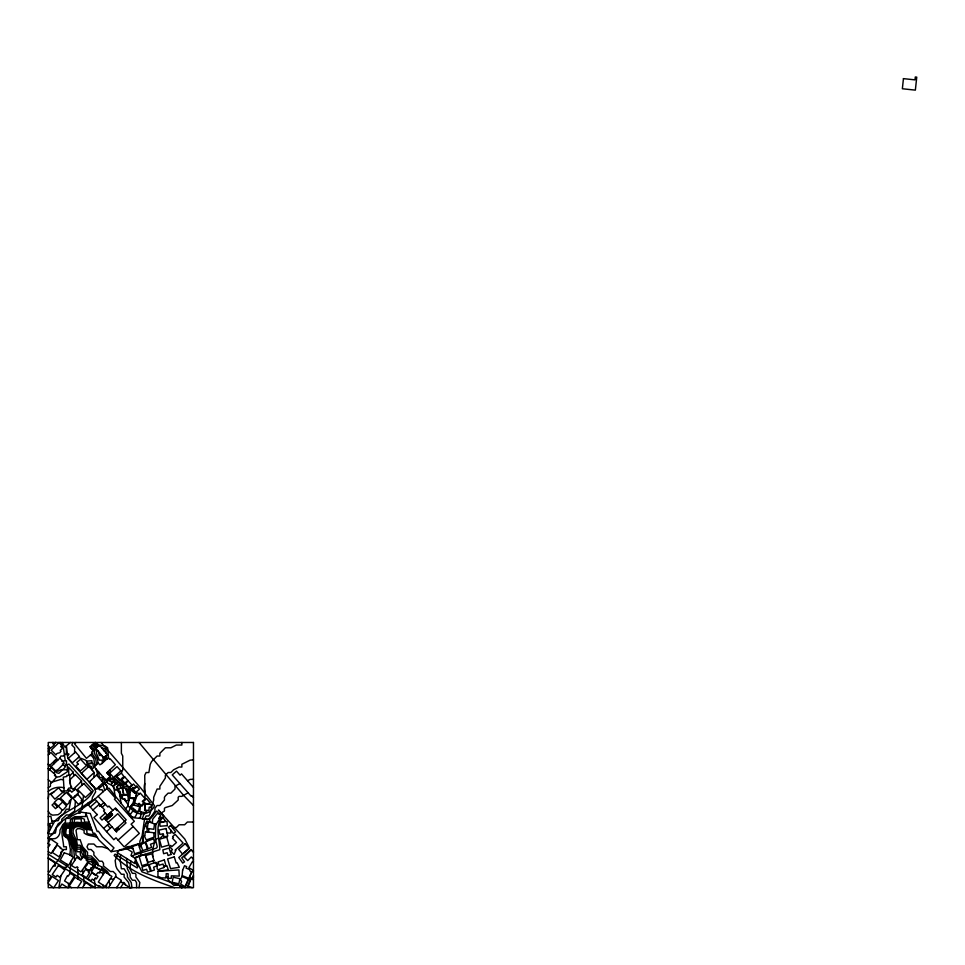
<?xml version="1.0" encoding="UTF-8"?>
<svg xmlns="http://www.w3.org/2000/svg" width="965" height="965" viewBox="0 0 965 965"><rect width="100%" height="100%" fill="white"/><g stroke="black" fill="none" stroke-linecap="round" stroke-linejoin="round"><path stroke-width="1.45" d="M141.276 811.939L140.625 816.523L139.141 818.296M70.988 799.454L69.13 809.201L66.38 809.201L63.63 813.772L60.325 816.523L58.129 820.648L51.917 821.167M71.084 797.404L71.096 796.222M68.527 883.47L68.431 887.679M83.521 795.606L81.699 809.804M115.028 795.691L113.906 787.886M148.743 828.621L148.55 832.107M62.05 809.888L60.879 812.687L58.129 814.689L52.629 815.148L49.878 813.772L48.25 811.167M155.811 823.603L155.365 839.031L157.283 846.896L156.511 848.078L134.002 855.087L132.217 855.919L132.543 856.558M75.403 801.071L74.631 811.022L69.13 814.955L66.38 814.955L61.796 819.273L61.796 822.023L56.477 827.524L55.379 833.024L49.878 834.122L48.503 833.024L48.491 830.588L50.228 829.297L49.613 826.149L50.325 826.016L50.084 824.81L48.25 825.172M69.733 873.868L71.096 861.094M154.521 823.905L153.809 829.297L147.319 828.428L148.2 821.818L152.386 822.385L152.651 819.273L157.114 813.772L159.864 813.772L164.436 811.022L164.436 808.272L165.365 807.584L172.24 805.522L178.187 800.033L178.187 797.283L179.116 796.354L181.866 796.354L188.115 792.784M136.632 887.679L136.499 882.517L135.124 880.237L132.374 880.237L130.166 877.016L130.166 874.266L127.368 868.765L126.608 858.452M138.453 806.294L138.839 803.628M181.866 742.471L181.866 745.04L176.366 745.04L170.865 747.791L165.365 747.791L159.864 753.279L159.864 756.029L157.114 756.029L151.614 761.53L150.238 764.28L148.863 772.531L146.113 772.531L144.738 775.281L145.027 799.84M144.485 812.554L142.217 818.815L148.321 819.635L151.24 817.801L156.776 811.034L160.769 815.739L158.61 818.368M71.965 856.377L71.88 847.463L69.13 838.525L64.8 835.774L64.221 830.274L64.872 827.524L66.38 825.799L69.13 825.799L74.233 822.023L74.631 819.044L80.131 818.815L81.217 819.273L81.217 822.023L85.632 823.579L89.636 823.712M65.56 764.364L64.896 767.585L58.925 773.327L56.754 772.772L48.25 764.69M138.079 811.444L135.124 817.09L132.241 817.259M133.761 805.112L136.765 796.041L140.166 793.025L145.245 798.767L142.313 801.372L143.821 803.073L141.071 805.51L139.153 803.35L138.019 804.352L134.268 803.025M138.996 887.679L139.841 882.517L135.908 877.016L135.908 874.266L135.124 873.349L132.374 873.349L129.925 868.765L130.794 861.057M48.25 748.647L49.432 749.841L48.853 754.377M49.094 749.503L49.842 747.513M72.749 742.471L71.88 745.04L74.631 747.791L74.631 752.76M62.809 802.096L63.28 800.902M48.25 798.767L48.853 794.533L54.004 791.783M63.111 868.657L63.63 867.39L66.38 867.39L66.778 864.085M48.25 837.885L52.629 834.158L58.165 823.845L90.698 801.179L91.337 802.012M96.15 863.928L102.121 867.282L100.915 869.996L94.618 866.449L96.162 863.265L94.063 860.527L91.12 858.09L88.008 857.776L85.463 855.026L85.463 852.276L80.131 845.207L77.381 845.207L76.742 841.275L73.123 833.024L73.123 830.274C74.848 823.724 83.292 827.62 86.874 830.274L86.874 833.024L88.37 833.941L95.909 835.135M189.9 875.689L191.878 871.672L193.47 871.226M49.553 769.515L51.434 766.789M59.782 758.237L60.879 756.029L63.63 756.029L66.38 753.279L66.38 746.102M87.007 805.51L88.37 802.784L90.396 802.784M91.627 801.782L92.495 797.283L95.692 791.783L94.075 787.066M121.108 803.302L119.177 791.469M147.09 847.596L147.476 846.812M49.878 768.852L49.408 769.793L48.25 768.695M131.831 804.689L128.393 812.433M53.763 744.968L55.174 742.64M109.238 817.5L103.532 810.902L104.606 809.937L94.908 799.129L78.539 811.746L85.764 812.88L93.074 833.302L94.679 833.169L98.973 840.02L111.108 851.685L113.991 847.921L102.374 837.029L98.382 831.227L97.224 831.589L90.252 813.435L85.764 812.88L85.632 816.523L74.631 816.752L70.409 819.273L70.409 822.023L69.13 823.157L66.38 823.157C58.612 828.959 63.449 838.923 63.63 846.775L66.38 846.775L66.38 849.526L63.63 849.526L60.879 852.276L60.879 855.026C58.177 861.938 52.544 865.545 49.468 872.095L48.25 871.274M141.035 845.762L139.455 847.367M48.25 880.828L51.121 876.196L48.25 874.314M59.613 887.679L61.869 884.049L67.707 887.679M193.47 876.666L192.385 878.343L189.249 877.028M108.442 887.679L115.474 876.534L121.385 880.345L116.656 887.679M130.166 887.679L131.18 887.679M77.598 887.679L81.711 881.395L74.993 877.269L69.178 886.135L71.651 887.679M48.25 882.42L52.146 876.473L58.467 880.659L53.775 887.679M120.516 887.679L123.327 883.421L129.732 887.631M48.491 837.294L50.325 838.85L48.25 843.362M48.25 847.306L50.023 844.64L48.25 843.458M82.363 887.679L85.957 882.601L91.482 886.509L90.65 887.679M80.915 812.12L80.131 813.218L77.381 813.218L71.88 815.92L69.13 818.356L66.38 818.356L65.463 819.273L65.463 822.023L62.713 824.773L59.963 830.274C60.445 833.663 58.6 837.21 55.379 838.525L50.602 839.031M130.166 814.665L132.374 811.589L135.402 810.974M193.47 875.641L192.626 876.751L193.47 877.39M125.402 848.464L126.873 846.775L132.277 846.208M48.25 768.562L55.21 774.461L54.462 775.317L56.525 777.102L51.688 782.663L48.25 779.672M48.25 751.12L48.901 750.384M113.532 781.614L110.999 784.436L113.086 786.523L115.342 783.194L113.122 781.385L110.372 781.385L106.85 779.443M55.234 760.311L54.004 761.53L54.004 763.749M127.995 805.968L125.498 808.803M142.651 850.237L140.625 852.276L140.625 855.026L134.931 858.464M154.376 841.263L157.114 838.525L159.864 838.525L163.495 834.894M172.819 828.32L173.616 827.524L176.366 827.524L179.116 824.773L184.617 824.773L187.367 822.023L193.47 822.023M117.018 783.061L113.098 786.873L115.776 790.239L117.778 788.526L116.476 787.018L118.767 785.076L113.122 779.624L107.887 778.538M48.25 833.145L54.643 821.336C65.21 809.816 86.452 804.798 93.231 790.781L68.998 764.087L67.285 764.75L67.429 771.711L59.758 776.68L56.754 777.102L54.764 774.967M95.716 867.631L100.843 870.153L99.009 872.999L98.092 872.457L95.439 875.424L91.229 871.853L94.618 866.787L95.716 867.631L95.414 867.016M93.919 772.688L86.862 779.37L81.398 773.327L88.84 766.463L94.208 772.458L93.87 777.32M58.202 806.258L62.665 801.951L59.565 798.718L58.949 799.334L58.226 798.622L54.317 802.325L62.544 810.335L64.281 808.791L66.513 806.004L62.725 802.012M48.25 754.944L50.904 752.471L56.911 758.671L49.649 765.426L48.25 763.93M138.755 845.05L139.865 844.025L139.865 841.275L142.12 835.774L144.521 819.273L146.113 815.968L148.863 815.968L149.961 813.772L153.676 800.033L153.676 797.283L157.114 789.032L159.864 789.032L159.864 786.282L165.365 778.031L165.365 775.281L168.115 772.531L170.865 772.531L173.616 769.78L179.116 767.03L181.866 767.03L181.866 764.28L190.117 760.155L193.47 759.853M121.361 773.074L116.572 776.692L120.046 780.082L123.906 776.499L121.361 773.074L122.748 769.78L122.748 756.029L121.373 753.279L121.373 742.471M90.276 807.017L96.765 801.191M92.954 809.997L99.431 804.171M99.564 806.487L103.882 802.603M102.181 807.235L105.426 804.327M97.429 814.436L93.919 817.584L113.81 839.731L115.981 837.789L124.22 846.968L139.346 833.386L131.095 824.207L134.34 821.287L114.437 799.153L115.523 798.176L106.789 788.453M105.475 813.061L100.07 817.922L102.013 820.081L114.98 808.429L116.91 810.588L117.453 810.105M106.114 820.298L112.591 814.472L110.649 812.313M108.056 822.457L117.778 813.724L126.029 822.904L116.307 831.637M103.629 828.392L109.021 823.543M106.536 831.637L111.94 826.776M129.491 815.895L130.456 815.015M114.847 830.021L126.186 819.828L115.511 807.946M115.016 830.202L117.706 827.777M115.173 830.383L117.875 827.958M115.33 830.563L117.139 828.947M130.938 817.512L131.819 816.728M118.068 840.129L133.194 826.535M48.25 791.481C52.399 787.669 58.841 786.403 64.052 787.766M55.367 742.471L54.378 743.315L53.69 742.471M51.579 782.567L50.433 783.532L50.433 786.282L48.25 787.814M52.243 782.024L60.879 779.406L63.352 779.804M75.946 742.471L74.438 743.726L86.44 758.345L92.544 753.291L91.603 752.145L93.171 750.842L89.878 746.826L95.149 742.471M153.097 815.534L148.345 819.225L132.543 817.645L109.057 788.2L107.103 788.164L88.418 804.955L97.163 814.677M56.127 742.471L55.524 742.471M187.5 780.709L190.117 779.406L193.47 779.31M127.018 848.838L129.624 847.921L133.037 848.693M50.12 839.152L48.25 838.416M48.25 816.716L50.831 816.161L52.315 823.049L48.25 823.917M48.25 833.615L48.25 832.904M61.712 761.035L66.489 760.794L66.489 764.907L64.993 766.415L62.387 763.834M111.108 851.685L122.688 849.924L143.978 842.445L142.579 838.549L143.64 830.322L146.728 821.167L156.113 824.472L160.733 816.993L160.238 816.378M86.524 761.144L91.892 760.685L91.965 762.893L88.237 763.375L85.632 760.155L78.479 757.404M90.288 746.488L96.416 750.529L96.416 753.279L99.371 760.155L102.121 760.155L102.399 762.857M90.987 748.177L94.293 750.529L94.293 753.279L97.429 758.779L98.08 763.231M90.143 755.281L91.952 756.029L93.87 758.779L94.787 766.162M101.723 755.426L99.371 755.426L98.177 751.096M55.391 760.155L57.767 760.155M89.456 767.03L90.951 767.03M68.575 769.78L60.879 769.78L58.129 771.156L55.379 771.156L53.557 773.013M110.372 773.978L108.261 772.531L108.164 771.493M179.912 783.532L174.991 786.282L174.991 789.032L170.865 793.158L168.115 793.158L165.365 795.908L164.436 797.283L164.436 800.033L159.864 805.522L157.114 805.522L154.931 808.272L154.931 811.022L149.696 819.273L149.696 822.023M126.15 784.255L124.123 784.255L117.115 777.223M111.747 785.184L107.622 783.218L104.461 778.478M67.671 789.587L69.697 790.504M135.884 796.185L136.716 796.185M89.094 822.18L84.438 822.023L84.438 819.273C80.795 817.259 75.765 816.764 72.266 819.273L72.266 822.023L69.13 824.773L66.38 824.773L63.98 827.524L63.352 830.274L63.823 835.774L67.598 838.525L68.853 841.275L70.397 849.526L69.878 854.966M148.007 823.205L146.113 823.205L145.341 824.773L147.247 827.524L146.933 831.902M90.155 825.135C84.691 825.63 80.24 820.95 74.631 822.65L69.13 826.812L66.38 826.812L64.969 830.274L64.969 833.024L65.789 835.774L69.13 836.812L71.615 841.275L71.615 844.025L73.762 849.526L74.667 860.527M90.577 826.329C84.932 826.812 80.457 821.553 74.631 823.434L69.13 828.211L66.38 828.211L65.704 833.024L66.38 834.93L69.13 834.93L72.665 841.275L72.665 844.025L75.909 852.276L75.909 855.026L79.625 857.776L80.095 859.489M91.012 827.524C85.149 828.103 80.698 822.083 74.631 824.231C66.814 827.391 69.178 836.197 73.642 841.275L73.642 844.025L77.381 851.721L80.131 851.721L80.469 855.026L82.266 857.994M167.09 833.024L170.865 833.024L170.865 830.274M144.726 835.774L143.375 835.774L142.096 843.82M107.899 848.597L102.121 846.775L96.621 846.775L93.87 844.025L88.37 844.025L86.995 846.775L88.37 849.526L91.12 849.526L93.87 852.276L93.87 855.026L99.371 861.214L102.121 861.214L103.496 863.265L103.496 866.015L110.372 871.516L113.122 871.516L115.872 874.266L115.872 876.799M156.137 863.265L157.114 863.265L157.114 868.765L159.659 871.311M53.365 866.015L55.379 866.015L55.379 863.603M90.674 868.765L91.627 871.262M101.397 868.922L104.871 870.756L106.367 872.794M100.71 870.358L102.121 870.358L104.461 872.565M99.371 872.613L102.121 872.613L102.953 874.881M166.113 877.016L168.043 877.016M91.434 828.73C85.378 829.393 80.891 822.675 74.631 825.123C67.357 828.26 71.048 836.679 74.631 841.275L74.631 844.025L77.381 849.128L80.131 849.128L83.895 857.318M97.429 837.548C93.026 835.509 87.936 836.16 84.1 833.024L84.1 830.274L80.131 828.706L77.381 828.706L76.006 830.274L77.381 839.707L80.131 839.707L82.604 846.775L87.526 852.276L87.526 855.026L88.37 855.931L91.12 855.931L95.897 860.527L97.996 863.265L97.996 866.015M60.964 790.625L63.63 791.384L64.546 794.026M91.904 830.045C85.704 830.563 81.132 823.507 74.631 826.269C68.286 829.683 72.713 837.017 75.68 841.275L75.68 844.025L77.381 847.161L80.131 847.161L83.846 852.276L83.846 855.026L88.37 859.706L91.12 859.706L93.87 862.288L94.775 866.196M185.352 887.679L141.952 871.829L134.835 858.126L130.987 855.509L132.217 852.071L126.138 848.283L119.395 849.936L117.199 852.614L134.702 863.482L135.836 861.142L135.245 857.378L159.792 849.695C159.913 839.285 153.556 824.351 163.845 816.101L158.477 810.033L184.797 839.055L189.49 848.054L178.815 857.523L182.735 863.096L184.532 861.854L181.734 857.849L191.07 849.574L193.47 851.83M193.47 879.791L191.058 878.862L188.211 886.123L192.18 887.679M174.593 887.679C152.723 880.032 130.709 872.444 114.16 855.485L115.1 854.134L137.175 867.945L137.718 866.896L134.835 861.07M101.747 747.947L104.871 748.707L106.053 750.529L106.053 753.158M98.659 746.295L94.148 743.291M97.344 746.826L93.328 743.967M96.548 747.417L92.483 744.678M193.47 870.406L188.863 867.68L192.686 861.226L193.47 861.685M107.971 774.014L110.058 775.281L110.058 776.379M53.135 887.679L48.25 883.542M102.206 887.679L98.949 885.508L98.418 886.208L48.25 854.17M48.25 857.813L94.992 887.679M103.484 750.046L104.232 750.951M50.325 838.85L57.635 843.736L51.145 853.518L48.25 851.588M73.183 772.482L73.943 775.751M48.25 858.355L55.56 863.301M118.623 784.907L120.541 786.282L120.541 788.248M102.121 867.221L107.453 871.516L109.371 874.748M91.675 745.342L96.066 748.538M128.212 796.571L129.057 797.283L129.057 799.913M95.33 742.471L99.021 745.04L104.871 745.861L107.622 747.791L108.587 758.309M86.355 859.875L88.37 861.673L91.12 861.673L92.724 863.265L92.724 865.436M115.269 783.303L115.945 784.099M92.097 753.665L95.704 758.779L96.512 764.63M129.539 794.955L126.379 790.564M116.596 774.799L117.115 776.077M193.47 852.179L191.07 849.875L184.086 856.992L187.717 860.599L191.311 856.956L193.47 859.405M138.984 794.074L137.874 792.965L135.124 792.965L131.59 788.803M124.135 787.838L115.872 780.094L113.122 778.176L110.058 778.031L110.058 776.644M181.866 888.017L179.116 885.267L173.616 885.267L168.115 879.766L168.115 878.271M113.641 879.368L110.348 878.813M193.47 805.546L183.495 795.269L138.996 742.471M112.808 810.371L108.936 806.052L107.851 807.017L98.141 796.222M110.408 812.53L112.35 814.689M110.179 812.747L112.109 814.906M109.938 812.964L111.88 815.123M109.696 813.181L111.638 815.341M109.455 813.399L111.397 815.558M109.214 813.604L111.156 815.775M108.973 813.821L110.915 815.98M108.731 814.038L110.673 816.197M108.49 814.255L110.432 816.414M108.249 814.472L110.191 816.631M108.008 814.689L109.95 816.848M107.778 814.906L109.708 817.066M107.537 815.123L109.479 817.283M107.055 815.546L108.997 817.705M106.813 815.763L108.755 817.922M117.549 827.596L119.298 829.538M106.572 815.98L108.514 818.139M106.331 816.197L108.273 818.356M106.09 816.414L108.032 818.573M105.848 816.631L107.791 818.79M105.607 816.848L107.549 819.008M105.378 817.053L107.308 819.225M105.137 817.271L107.079 819.43M104.895 817.488L106.838 819.647M104.654 817.705L106.596 819.864M104.413 817.922L106.355 820.081M104.172 818.139L116.596 831.963M107.405 824.991L110.312 828.235M193.47 797.609L191.685 795.594L191.082 796.125L172.253 774.895L176.499 771.131L180.057 775.184L181.504 773.906L193.47 787.5M101.06 742.471L141.119 788.489L154.557 805.739C150.021 815.98 135.595 816.679 130.106 807.198M129.973 790.588L128.767 789.032L128.767 786.897M129.696 792.627L127.042 789.032L127.042 786.282L124.123 786.089L114.883 778.031L114.883 776.355M52.629 742.471L53.811 745.414L50.457 748.261L48.25 745.559M112.181 783.122L109.298 779.515L98.961 788.562L95.511 788.984L67.779 758.369L67.212 753.351L69.01 754.172L67.55 755.655L66.32 745.921M121.747 778.502L122.338 779.238M73.871 788.779L74.401 789.852M120.601 881.552L121.373 882.517L124.123 882.517L125.534 884.869M104.871 783.532L107.019 786.282L107.019 788.248M107.019 786.282L104.859 783.508L103.05 776.861M120.649 794.436L116.801 789.358M120.902 794.762L122.41 796.728M117.501 786.161L117.585 788.308M124.099 799.08L128.068 804.581M92.592 770.589L91.518 768.2M118.333 790.214L117.585 788.695M106.934 772.651L107.296 773.267M92.978 866.461L93.846 867.945M70.469 742.471L64.8 747.079L62.182 742.471M60.735 742.471L63.473 748.285L65.234 760.42M108.719 881.31L110.179 884.748M94.425 879.489L95.245 887.679M153.109 860.768L154.147 862.843M88.334 766.946L86.995 764.28L86.995 761.759M95.74 768.562L97.236 772.531L97.344 775.872M104.715 790.311L102.676 783.061M81.325 781.445L82.182 785.003M107.067 759.262L106.379 755.571M98.514 771.723L99.371 777.476L102.121 777.476L102.447 781.771M105.957 759.612L105.209 756.403M102.483 756.355L103.774 761.602M104.075 757.211L104.908 760.565M83.243 872.987L82.568 869.718M106.488 884.736L106.596 887.679M152.808 856.606L152.711 849.526L154.364 842.855M109.986 769.78L110.372 772.519M134.412 802.627L134.087 798.031M103.146 885.182L103.159 887.679M102.881 791.963L102.121 789.72L99.371 789.72L99.021 786.62M71.446 786.306L71.494 787.983L68.841 788.055L66.995 790.854L64.136 790.926L63.292 777.151L66.85 776.451L66.826 775.353L69.601 775.293L70.421 784.34M147.488 839.574L147.488 840.985M132.374 797.85L132.374 798.513M131.952 887.679L131.228 882.517L127.416 877.016L127.416 874.266L124.123 868.765L121.373 868.765L120.191 860.527L120.625 854.737M129.841 887.679L128.586 882.517L124.123 877.016L124.123 874.266L121.373 874.266L116.97 868.765L115.872 866.015L115.173 860.527L117.525 855.026L117.525 852.819M117.248 886.775L117.248 887.679M86.717 863.578L86.717 865.11M84.257 885.014L83.569 875.882M77.936 879.079L77.839 869.827M75.186 795.823L75.186 796.728M60.879 875.762L58.829 887.679M144.738 791.783A17.213 17.213 0 0 1 144.738 783.532M128.249 794.919L128.14 800.745L125.257 800.576L125.233 799.068L122.446 799.092L122.386 795.148L128.249 794.919M158.019 871.286L157.922 876.232L161.252 877.848L166.077 877.993L166.209 873.663L168.139 873.723L168.007 878.271L171.251 878.367L171.336 875.834L179.273 876.075L178.899 869.935L158.019 871.286M60.711 751.301C60.493 754.075 56.44 752.012 55.994 754.992L51.181 750.131L59.046 742.471L61.748 745.282L60.674 746.452L62.496 748.442L60.264 750.36L60.711 751.301M153.905 832.783L153.954 837.162L146.33 840.008L144.593 836.571L145.377 831.709L153.905 832.783M182.59 870.394L182.144 875.593L189.031 878.44L191.746 871.853L190.177 871.214L189.466 869.501L186.076 868.102L186.679 866.618L184.52 865.726L182.59 870.394M140.383 805.92L139.865 811.674L145.04 812.663L146.752 811.396L144.629 810.142L145.257 803.917L144.412 802.928L142.145 805.956L140.383 805.92M145.353 803.785L144.726 810.069L148.875 810.479L149.213 807.138L150.998 807.319L151.288 804.376L145.353 803.785M903.445 78.635L902.359 88.744L915.363 90.131L916.75 77.14L915.303 76.983L915.001 79.866L903.445 78.635M133.628 808.489L133.508 809.49L135.45 809.937L135.257 810.95L138.441 811.505L139.648 806.595L132.482 804.786L131.602 807.934L133.628 808.489M130.082 789.696L129.937 797.597L135.45 798.164L136.342 794.123L130.082 789.696M129.455 798.103L127.802 805.799L129.817 807.621L133.025 802.952L134.4 798.791L129.455 798.103M179.936 878.729L178.827 883.771L172.108 882.287L173.218 877.245L179.936 878.729M175.678 850.611L174.086 854.495L171.082 851.178L172.385 849.526L169.442 846.595L170.709 845.424L171.854 846.631L176.462 842.493L172.47 838.247L173.423 837.487L172.602 836.631L175.147 834.351L183.097 843.048L175.135 850.129L175.678 850.611M60.638 847.596L60.192 848.126L63.28 849.851L59.022 856.787L52.339 852.481L57.249 845.087L60.638 847.596M181.927 876.437L180.539 879.573L181.637 881.672L180.6 884.037L185.039 886.654L188.296 879.224L181.927 876.437M188.863 878.874L185.919 885.484L187.572 886.22L190.515 879.61L188.863 878.874M61.591 759.986L64.197 763.327L58.226 769.358L55.584 770.806L51.133 766.5L59.854 758.164L61.591 759.986M77.707 867.39L77.441 869.549L80.734 871.757L81.567 871.202L87.996 861.685L86.223 860.117L86.79 859.139L82.942 856.98L80.927 860.008L76.705 857.33L71.905 864.845L72.085 865.919L75.294 867.825L76.935 866.896L77.707 867.39M64.233 852.855L60.264 859.96L68.66 865.279L73.304 857.27L69.118 854.459L64.233 852.855M102.049 763.472L99.841 764.811L98.309 763.025L94.136 766.741L105.981 780.202L110.191 776.523L106.838 772.748L115.378 764.69L110.215 758.816L109.696 759.31L108.695 758.225L106.693 758.936L102.049 763.472M91.325 867.656L89.769 870.333L89.009 869.815L88.515 870.539L84.968 867.812L88.273 862.734L93.376 865.822L91.989 868.03L91.325 867.656M95.282 878.138L93.955 880.237L92.218 879.127L91.132 880.84L87.96 878.838L91.989 872.457L98.056 876.292L96.428 878.874L95.282 878.138M87.936 763.93L89.757 766.27L90.674 766.041L92.025 768.767L93.364 768.08L92.881 763.412L87.936 763.93M88.852 871.504L88.334 872.3L89.431 873.011L86.416 877.716L82.025 874.881L85.571 869.381L88.852 871.504M74.546 876.027L69.384 884.024L64.571 880.924L67.454 875.605L68.274 876.136L70.168 873.192L74.546 876.027M104.932 871.853L98.297 882.022L105.282 886.582L111.916 876.413L104.932 871.853M58.467 865.46L52.291 874.507L56.018 877.076L57.164 875.388L59.866 877.245L64.896 869.887L58.467 865.46M119.057 788.574L118.43 791.602L120.13 791.288L120.709 794.786L123.544 794.497L122.121 787.886L119.057 788.574M162.808 817.572L159.442 821.794L160.347 822.494L163.471 822.204L165.196 820.527L162.808 817.572M69.806 801.915L67.128 804.774L60.385 797.995L66.247 792.398L72.049 798.381L69.166 801.3L69.806 801.915M132.881 787.428L131.047 789.37L129.563 787.705L133.484 784.014L136.017 786.945L134.352 788.634L132.881 787.428M90.445 780.806L89.323 781.976L95.439 788.538L97.103 788.501L103.146 782.615L96.512 774.979L90.445 780.806M75.234 774.461L69.54 780.19L71.048 787.488L73.099 789.539L81.675 781.095L75.234 774.461M149.828 802.578L148.61 803.761L145.329 803.555L143.351 801.264L146.547 798.538L149.828 802.578M128.273 780.975L125.51 783.604L129.262 787.392L131.964 785.027L128.273 780.975M78.056 764.075L75.873 766.126L80.348 770.999L86.476 765.667L80.59 759.202L76.826 762.459L78.056 764.075M73.304 772.362L69.794 775.631L68.865 774.63L68.418 767.066L73.304 772.362M69.999 790.226L67.61 792.446L72.761 798.031L78.684 792.663L75.427 788.924L71.784 792.193L69.999 790.226M83.774 783.52L77.477 789.394L85.366 797.5L91.518 791.855L83.774 783.52M120.878 770.878L113.653 777.488L109.66 773.158L117.03 766.584L120.878 770.878M136.668 786.222L133.134 789.43L135.872 792.434L139.394 789.225L136.668 786.222M57.405 806.957L55.536 808.634L52.05 805.015L54.028 803.266L57.405 806.957M124.835 777.018L121.699 779.804L124.907 783.001L127.899 780.456L124.835 777.018M75.523 751.964L68.334 758.309L72.315 762.857L79.504 756.512L75.523 751.964M77.863 794.4L73.099 798.562L78.455 804.364L82.013 801.445L81.217 800.407L82.097 799.659L77.863 794.4M58.563 787.838L50.868 794.497L54.896 799.153L62.592 792.494L58.563 787.838M185.196 843.7L178.658 849.345L182.494 854.013L189.116 848.368L185.196 843.7M170.552 825.497L168.417 827.21L173.495 833.543L175.63 831.842L170.552 825.497M97.972 746.367L95.68 748.068L103.52 757.609L107.453 754.811L100.264 746.138L97.972 746.367M156.921 865.858L153.616 867.221L154.436 870.032L151.264 871.069L149.237 864.592L155.823 862.24L156.921 865.858M163.821 867.535L159.177 869.296L159.587 871.045L168.272 869.827L166.993 865.87L163.628 866.606L163.821 867.535M147.561 848.911L142.796 850.635L140.528 844.387L145.293 842.674L147.561 848.911M153.507 838.814L145.619 841.661L148.14 848.669L151.602 847.427L150.468 844.254L154.895 842.674L153.507 838.814M171.131 854.447L168.067 855.533L167.15 852.722L163.616 853.723L162.82 849.936L169.02 848.066L171.131 854.447M126.065 789.527L125.004 787.585L122.579 788.284L123.858 794.605L127.73 794.448L126.065 789.527M148.296 864.917L142 867.101L142.868 870.43L146.583 869.272L147.536 872.155L150.528 871.274L148.296 864.917M164.352 859.912L158.079 861.95L159.104 865.255L163.013 864.049L163.676 866.256L165.92 865.726L164.352 859.912M153.978 860.49L148.188 862.336L145.643 855.557L151.951 853.784L153.978 860.49M174.291 856.884L167.596 858.934L170.576 868.621L179.345 867.294L177.138 862.758L176.185 863.048L174.291 856.884M138.369 843.808L132.133 845.714L134.569 853.748L140.818 851.842L138.369 843.808M145.16 854.447L139.069 856.257L141.843 865.641L147.947 863.832L145.16 854.447M166.752 837.138L159.382 839.212L161.613 847.149L168.984 845.075L166.752 837.138M166.052 828.513L158.887 830.153L159.888 834.496L163.23 833.724L163.966 836.92L167.777 836.04L166.052 828.513M167.319 825.678L160.057 826.245L159.732 822.035L166.993 821.48L167.319 825.678M122.06 798.381L119.636 795.45L121.952 795.365L122.06 798.381M193.47 742.471L48.25 742.471L48.25 887.679L193.47 887.679L193.47 742.471"/></g></svg>
